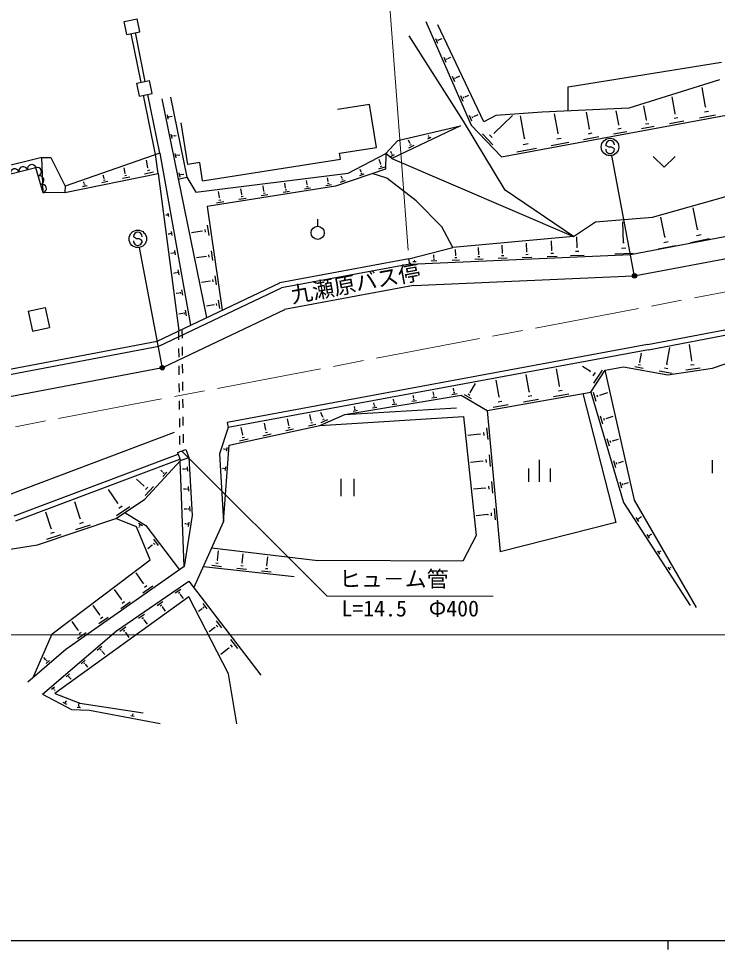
# Model space of a CAD drawing. Units: millimetres, scale not verified. Extents: x 40000 to 680000, y 20000 to 380000.
# Drawn here: x 293784 to 373665, y 204000 to 310473 of the extents above; entities that cross this region are included whole.
import ezdxf
from ezdxf.enums import TextEntityAlignment as Align

# ---------------------------------------------------------------- set-up
doc = ezdxf.new("R2010")
doc.units = ezdxf.units.MM
doc.header["$LTSCALE"] = 1000
doc.header["$PDMODE"] = 32
doc.header["$PDSIZE"] = 500
doc.linetypes.add('CHAIN', pattern=[18.5, 12, -1.5, 3.5, -1.5])
for name, color, linetype, lineweight in [('M-BGD', 7, 'Continuous', 25), ('M-BMK', 2, 'CHAIN', 13), ('M-STR-HTXT', 7, 'Continuous', 13), ('M-STR-STRC', 7, 'Continuous', 25), ('M-TTL-BAND', 7, 'Continuous', 25)]:
    doc.layers.add(name, color=color, linetype=linetype, lineweight=lineweight)
doc.styles.add('ＭＳ ゴシック', font='')
doc.styles.get('ＭＳ ゴシック').set_extended_font_data('MS Gothic')

msp = doc.modelspace()

# ---------------------------------------------------------------- linework, layer by layer
at = {"layer": 'M-BGD'}
for p, q in [((305857, 310137), (307327, 310435)), ((306155, 308667), (305857, 310137)), ((307625, 308965), (307327, 310435)), ((340320, 310152), (345506, 298291)), ((306155, 308667), (307625, 308965)), ((308267, 303275), (307135, 308866)), ((346968, 298677), (341727, 309766)), ((307777, 303176), (306645, 308766)), ((344651, 298732), (338445, 308497)), ((341443, 308208), (341678, 307671)), ((341692, 308077), (341751, 307943)), ((341876, 308097), (341890, 308064)), ((341883, 308080), (342185, 308212)), ((342381, 306063), (342629, 305495)), ((342645, 305925), (342707, 305783)), ((342839, 305946), (342854, 305910)), ((342846, 305928), (343193, 306080)), ((356626, 302659), (374140, 305496)), ((343332, 303887), (343595, 303286)), ((343611, 303741), (343677, 303590)), ((343816, 303763), (343832, 303725)), ((343824, 303744), (344216, 303916)), ((373890, 303477), (363546, 300222)), ((307287, 303077), (308757, 303375)), ((307585, 301607), (307287, 303077)), ((309055, 301904), (308757, 303375)), ((356623, 299913), (356626, 302659)), ((372318, 300394), (371908, 302593)), ((307585, 301607), (309055, 301904)), ((309449, 294918), (308075, 301706)), ((309926, 295084), (308565, 301805)), ((311136, 301497), (313015, 292321)), ((344298, 301678), (344575, 301045)), ((344592, 301524), (344661, 301366)), ((344808, 301548), (344825, 301508)), ((344816, 301528), (345254, 301719)), ((368832, 299617), (368479, 301514)), ((310156, 301297), (315278, 276275)), ((333905, 300666), (330222, 300086)), ((334682, 295725), (333905, 300666)), ((348982, 294650), (380675, 300553)), ((365552, 298885), (365251, 300498)), ((372260, 300383), (372376, 300405)), ((310889, 298963), (310789, 299453)), ((310999, 299177), (310974, 299299)), ((311136, 299253), (311130, 299283)), ((311133, 299268), (311329, 299308)), ((345278, 299437), (345569, 298771)), ((345587, 299275), (345660, 299108)), ((345814, 299300), (345832, 299258)), ((345823, 299279), (346307, 299491)), ((348347, 299394), (346968, 298677)), ((348144, 297365), (350248, 299373)), ((353643, 299780), (348347, 299394)), ((351621, 296800), (351147, 299349)), ((363546, 300222), (353643, 299780)), ((355454, 297375), (355041, 299595)), ((359041, 297883), (358692, 299758)), ((362385, 298355), (362096, 299909)), ((368781, 299607), (368883, 299626)), ((371603, 299117), (373445, 299460)), ((372191, 299799), (372651, 299884)), ((313116, 293798), (312365, 298564)), ((344282, 298212), (336438, 294484)), ((337137, 296542), (344282, 298212)), ((349423, 290843), (344651, 298732)), ((345506, 298291), (348982, 294650)), ((362337, 298347), (362433, 298364)), ((364992, 297886), (366433, 298155)), ((365452, 298419), (365812, 298486)), ((365507, 298877), (365597, 298893)), ((368197, 298483), (369833, 298788)), ((368719, 299088), (369128, 299164)), ((311341, 296759), (311240, 297248)), ((311450, 296972), (311425, 297095)), ((311587, 297048), (311581, 297079)), ((311584, 297064), (311780, 297104)), ((340639, 297047), (340612, 297103)), ((346821, 297276), (347993, 296047)), ((347629, 297167), (347922, 296860)), ((348108, 297404), (348181, 297327)), ((355390, 297364), (355518, 297387)), ((358918, 297307), (359363, 297390)), ((358985, 297872), (359097, 297893)), ((361788, 297289), (363326, 297576)), ((362279, 297858), (362663, 297930)), ((335779, 295036), (337137, 296542)), ((338514, 296211), (338342, 296573)), ((338494, 296201), (338533, 296220)), ((338525, 295984), (338682, 296059)), ((340555, 296717), (340948, 296904)), ((340627, 297041), (340652, 297053)), ((340646, 296905), (340744, 296952)), ((351465, 296069), (352031, 296174)), ((351551, 296787), (351692, 296813)), ((354663, 295962), (356701, 296342)), ((355313, 296716), (355823, 296811)), ((358350, 296649), (360130, 296981)), ((309926, 295084), (299104, 291323)), ((309926, 295084), (313416, 275389)), ((311792, 294554), (311691, 295044)), ((330481, 295064), (334682, 295725)), ((330584, 294410), (330481, 295064)), ((331474, 292802), (335779, 295036)), ((335779, 295036), (335733, 293268)), ((336438, 294484), (335779, 295036)), ((336424, 295063), (336317, 295288)), ((336411, 295057), (336437, 295070)), ((336431, 294912), (336536, 294962)), ((338378, 295683), (339008, 295982)), ((350743, 295232), (353005, 295654)), ((296455, 294601), (274650, 289122)), ((296455, 294601), (297453, 294602)), ((296599, 290555), (296455, 294601)), ((297453, 294602), (299104, 291323)), ((308570, 293407), (308391, 294288)), ((309754, 292749), (309449, 294918)), ((311901, 294768), (311876, 294890)), ((312039, 294844), (312032, 294875)), ((312036, 294859), (312231, 294899)), ((314482, 294013), (313116, 293798)), ((314810, 291926), (314482, 294013)), ((314810, 291926), (330584, 294410)), ((335184, 293807), (334998, 294352)), ((336333, 294711), (336754, 294911)), ((336438, 294484), (357229, 285547)), ((366327, 294718), (367577, 293468)), ((368827, 294718), (367577, 293468)), ((295766, 293396), (275876, 288399)), ((296599, 290555), (295766, 293396)), ((305975, 292766), (305845, 293403)), ((309210, 292894), (308181, 292685)), ((308761, 293124), (308504, 293072)), ((308602, 293413), (308538, 293400)), ((312243, 292350), (312143, 292840)), ((314033, 290615), (331474, 292802)), ((335733, 293268), (330008, 291313)), ((332935, 292928), (332832, 293229)), ((332919, 292922), (332951, 292934)), ((334981, 293275), (335671, 293511)), ((335163, 293800), (335206, 293815)), ((335169, 293571), (335341, 293630)), ((299080, 290583), (309754, 292749)), ((301281, 291607), (301241, 291803)), ((303968, 291830), (303293, 291693)), ((303548, 292167), (303465, 292576)), ((303674, 291981), (303505, 291947)), ((303570, 292171), (303527, 292163)), ((306501, 292344), (305655, 292172)), ((306132, 292534), (305920, 292491)), ((306001, 292771), (305948, 292761)), ((309754, 292749), (312099, 274763)), ((312035, 292120), (313015, 292321)), ((312352, 292564), (312327, 292686)), ((312490, 292640), (312484, 292670)), ((312487, 292655), (312683, 292695)), ((313015, 292321), (314033, 290615)), ((326754, 291479), (326679, 291949)), ((329157, 291836), (329092, 292252)), ((329137, 291833), (329178, 291839)), ((330596, 291778), (331153, 291968)), ((330761, 292207), (330676, 292456)), ((330743, 292201), (330778, 292213)), ((330748, 292016), (330887, 292064)), ((332780, 292524), (333305, 292703)), ((332923, 292748), (333054, 292793)), ((335880, 292223), (334212, 292748)), ((339245, 289630), (335880, 292223)), ((366241, 287745), (380875, 291920)), ((299104, 291323), (299080, 290583)), ((301601, 291350), (301086, 291246)), ((301376, 291465), (301248, 291439)), ((301297, 291610), (301264, 291604)), ((330008, 291313), (315325, 288986)), ((316740, 289993), (316630, 290689)), ((319305, 290373), (319204, 291012)), ((321828, 290748), (321736, 291329)), ((321804, 290744), (321852, 290752)), ((324013, 290616), (324749, 290733)), ((324311, 291116), (324228, 291642)), ((324254, 290881), (324438, 290910)), ((324288, 291113), (324334, 291120)), ((326472, 291006), (327168, 291116)), ((326700, 291256), (326874, 291284)), ((326732, 291476), (326776, 291482)), ((328891, 291389), (329549, 291493)), ((329107, 291626), (329271, 291652)), ((357229, 285547), (349423, 290843)), ((299080, 290583), (296599, 290555)), ((316674, 289717), (316889, 289752)), ((316713, 289988), (316767, 289997)), ((318974, 289817), (319792, 289947)), ((319241, 290112), (319446, 290144)), ((319279, 290369), (319330, 290377)), ((321514, 290220), (322291, 290343)), ((321768, 290499), (321962, 290530)), ((342169, 286651), (339245, 289630)), ((363728, 283502), (396063, 289641)), ((315325, 288986), (317065, 277125)), ((316392, 289408), (317252, 289545)), ((371410, 286350), (370914, 288819)), ((310679, 287986), (310614, 287974)), ((310681, 287973), (310677, 287999)), ((310810, 287957), (310792, 288058)), ((310958, 287827), (310886, 288231)), ((327972, 286721), (327972, 287521)), ((359737, 287223), (366241, 287745)), ((367657, 285500), (367204, 287760)), ((315560, 285663), (315385, 286856)), ((343437, 284279), (342169, 286651)), ((357229, 285547), (359737, 287223)), ((362930, 284820), (362840, 287221)), ((364341, 281074), (396563, 287191)), ((311031, 285834), (310898, 285810)), ((311033, 285819), (311028, 285848)), ((311177, 285801), (311157, 285914)), ((311343, 285655), (311262, 286108)), ((314756, 286155), (313547, 285977)), ((314762, 286117), (314751, 286192)), ((315136, 286058), (315092, 286356)), ((357229, 285547), (343437, 284279)), ((357627, 284304), (357581, 285526)), ((367720, 285513), (367594, 285488)), ((371813, 285752), (371269, 285642)), ((371478, 286363), (371342, 286336)), ((346389, 283502), (346359, 284297)), ((349102, 283649), (349069, 284546)), ((351890, 283800), (351853, 284802)), ((354755, 283954), (354713, 285065)), ((357676, 284306), (357577, 284302)), ((362995, 284823), (362864, 284818)), ((368912, 284490), (366890, 284084)), ((368032, 284945), (367526, 284843)), ((372760, 285263), (370584, 284826)), ((311390, 283633), (311189, 283597)), ((311393, 283617), (311387, 283648)), ((311552, 283597), (311530, 283722)), ((311736, 283435), (311647, 283938)), ((315230, 283262), (314136, 283101)), ((315235, 283227), (315225, 283297)), ((315584, 283172), (315543, 283450)), ((315979, 282803), (315816, 283916)), ((338380, 282979), (343437, 284279)), ((338492, 282389), (363728, 283502)), ((341259, 283131), (341247, 283463)), ((343775, 283360), (343721, 283358)), ((343748, 283359), (343722, 284054)), ((346517, 283224), (346282, 283215)), ((346418, 283503), (346359, 283501)), ((349241, 283348), (348986, 283339)), ((349134, 283650), (349070, 283648)), ((352039, 283476), (351766, 283466)), ((351924, 283801), (351856, 283798)), ((355368, 283273), (354195, 283229)), ((354915, 283608), (354621, 283597)), ((354791, 283956), (354718, 283953)), ((358450, 283388), (356874, 283329)), ((357841, 283839), (357447, 283824)), ((364029, 283598), (361925, 283519)), ((363216, 284199), (362690, 284179)), ((338380, 282979), (323631, 280248)), ((338492, 282389), (323818, 279672)), ((338492, 282389), (338380, 282979)), ((339238, 282667), (338849, 282653)), ((339088, 282778), (338991, 282775)), ((339047, 282894), (339023, 282893)), ((339035, 282893), (339035, 282895)), ((341596, 282756), (340951, 282732)), ((341347, 282940), (341186, 282934)), ((341279, 283131), (341239, 283130)), ((344203, 282854), (343333, 282821)), ((343867, 283102), (343649, 283094)), ((346881, 282954), (345939, 282919)), ((349634, 283057), (348616, 283019)), ((352462, 283164), (351368, 283123)), ((311757, 281382), (311487, 281334)), ((311760, 281365), (311754, 281399)), ((311936, 281342), (311911, 281481)), ((312139, 281164), (312040, 281718)), ((309627, 273587), (323631, 280248)), ((315691, 280449), (314708, 280305)), ((315695, 280417), (315686, 280482)), ((316020, 280366), (315982, 280624)), ((316387, 280023), (316235, 281057)), ((338945, 279931), (364044, 281039)), ((309815, 273012), (323818, 279672)), ((312133, 279080), (311791, 279020)), ((312136, 279061), (312130, 279099)), ((312328, 279037), (312301, 279188)), ((312550, 278842), (312443, 279448)), ((338945, 279931), (324195, 277200)), ((365686, 273186), (398166, 279352)), ((316783, 277320), (316643, 278278)), ((365797, 272596), (398286, 278764)), ((294865, 277008), (296818, 277438)), ((294865, 277008), (295369, 274717)), ((296818, 277438), (297322, 275147)), ((310341, 270606), (324209, 277202)), ((312729, 276680), (312700, 276844)), ((312971, 276468), (312854, 277126)), ((316138, 277715), (315265, 277587)), ((316143, 277685), (316134, 277745)), ((316443, 277637), (316408, 277877)), ((312517, 276727), (312102, 276653)), ((312521, 276706), (312514, 276747)), ((295369, 274717), (297322, 275147)), ((312055, 274742), (312065, 273742)), ((312453, 274931), (312463, 273931)), ((278070, 267596), (309627, 273587)), ((278192, 267009), (309815, 273012)), ((312076, 272742), (312086, 271742)), ((312474, 272931), (312484, 271931)), ((365686, 273186), (317636, 264290)), ((365797, 272596), (317745, 263700)), ((367904, 270944), (368241, 272833)), ((370741, 271376), (370481, 273185)), ((364799, 271170), (364986, 272218)), ((373124, 270473), (378245, 272285)), ((278704, 264561), (310058, 270514)), ((312097, 270742), (312107, 269742)), ((312495, 270931), (312505, 269931)), ((359142, 270109), (358247, 270693)), ((360825, 270264), (362950, 270648)), ((362950, 270648), (368020, 269742)), ((364211, 270676), (365180, 270503)), ((364626, 270902), (364868, 270858)), ((364769, 271176), (364830, 271165)), ((367636, 270528), (368011, 270461)), ((367857, 270952), (367951, 270935)), ((368020, 269742), (373124, 270473)), ((370070, 270288), (371690, 270520)), ((370608, 270861), (371013, 270919)), ((370690, 271369), (370791, 271383)), ((352164, 267824), (351819, 269754)), ((355620, 268448), (355273, 270394)), ((359111, 270063), (359172, 270156)), ((359187, 267756), (360825, 270264)), ((359469, 269628), (359714, 270003)), ((359552, 268772), (360531, 270272)), ((364206, 255393), (360825, 270264)), ((366994, 270179), (368492, 269911)), ((312118, 268742), (312128, 267742)), ((312516, 268931), (312526, 267932)), ((345404, 267712), (346006, 268740)), ((348719, 267202), (348376, 269117)), ((355566, 268438), (355674, 268458)), ((331068, 265171), (344358, 267393)), ((338954, 267082), (338907, 267364)), ((341241, 267477), (341189, 267786)), ((341198, 267294), (341341, 267318)), ((341223, 267474), (341259, 267480)), ((343311, 267472), (343901, 267570)), ((343547, 267875), (343491, 268212)), ((343503, 267685), (343650, 267710)), ((343529, 267872), (343566, 267878)), ((344358, 267393), (347350, 265641)), ((344726, 267468), (345522, 267001)), ((345164, 267532), (345364, 267415)), ((345379, 267727), (345429, 267698)), ((347350, 265641), (359187, 267756)), ((352041, 267267), (352472, 267345)), ((352110, 267814), (352218, 267834)), ((354938, 267251), (356675, 267561)), ((355496, 267888), (355930, 267966)), ((358267, 267591), (362061, 252830)), ((359187, 267756), (362932, 255133)), ((359452, 267741), (359758, 266710)), ((359877, 267447), (359953, 267189)), ((360215, 267442), (360234, 267377)), ((360224, 267409), (361155, 267686)), ((312139, 266742), (312150, 265742)), ((312537, 266932), (312548, 265932)), ((334441, 266303), (334403, 266530)), ((334425, 266301), (334457, 266306)), ((336476, 266329), (337006, 266417)), ((336688, 266691), (336646, 266945)), ((336648, 266521), (336781, 266543)), ((336671, 266688), (336705, 266694)), ((338735, 266706), (339285, 266798)), ((338913, 266906), (339051, 266929)), ((338937, 267079), (338972, 267085)), ((341013, 267087), (341583, 267183)), ((348045, 266019), (349760, 266326)), ((348596, 266649), (349025, 266725)), ((348665, 267192), (348772, 267211)), ((351486, 266634), (353212, 266942)), ((327238, 264500), (327090, 265176)), ((328226, 263932), (331068, 265171)), ((328569, 264897), (328343, 265415)), ((331068, 265171), (343831, 265957)), ((332017, 265583), (332509, 265665)), ((332177, 265761), (332300, 265782)), ((332214, 265919), (332180, 266118)), ((332198, 265917), (332229, 265922)), ((334237, 265954), (334748, 266040)), ((334403, 266140), (334531, 266161)), ((347350, 265641), (348845, 249487)), ((312160, 264742), (312171, 263742)), ((312558, 264932), (312569, 263932)), ((317636, 264290), (317745, 263700)), ((322056, 263420), (321883, 264212)), ((324668, 263965), (324507, 264698)), ((326927, 263904), (327769, 264088)), ((327188, 264225), (327398, 264271)), ((327211, 264495), (327264, 264506)), ((328226, 263932), (344659, 264945)), ((328388, 264275), (329148, 264607)), ((328545, 264887), (328593, 264907)), ((328574, 264627), (328764, 264710)), ((344659, 264945), (346091, 251343)), ((360251, 265049), (360531, 264105)), ((360639, 264779), (360709, 264543)), ((360949, 264775), (360966, 264716)), ((360958, 264745), (361769, 264986)), ((292608, 256004), (311605, 263173)), ((317745, 263700), (316754, 260673)), ((317863, 261667), (328226, 263932)), ((319402, 262867), (319216, 263718)), ((322001, 263118), (322232, 263168)), ((322027, 263414), (322085, 263427)), ((324342, 263339), (325225, 263532)), ((324615, 263676), (324836, 263724)), ((324640, 263959), (324695, 263971)), ((346921, 263130), (346952, 262791)), ((347281, 263677), (347406, 262320)), ((312181, 262742), (312192, 261743)), ((312579, 262932), (312590, 261932)), ((319045, 262181), (320013, 262392)), ((319345, 262551), (319587, 262604)), ((319372, 262861), (319432, 262874)), ((321715, 262764), (322640, 262967)), ((346529, 262923), (345137, 262794)), ((346525, 262966), (346533, 262881)), ((361024, 262443), (361279, 261584)), ((361378, 262197), (361441, 261982)), ((361659, 262193), (361675, 262139)), ((361667, 262166), (362363, 262373)), ((311949, 260845), (312884, 261198)), ((312884, 261198), (313237, 260262)), ((317325, 261206), (317188, 261216)), ((317200, 252906), (317863, 261667)), ((317326, 261219), (317324, 261193)), ((317454, 261249), (317447, 261144)), ((317592, 261396), (317560, 260978)), ((293288, 253589), (312019, 260658)), ((293451, 253009), (312231, 260096)), ((308184, 255481), (312302, 259909)), ((311949, 260845), (312302, 259909)), ((312725, 247792), (312237, 259840)), ((312302, 259909), (313237, 260262)), ((313237, 260262), (313616, 253650)), ((316754, 260673), (317200, 252906)), ((346827, 259839), (345461, 259713)), ((346823, 259881), (346831, 259797)), ((347212, 260044), (347243, 259709)), ((347567, 260582), (347691, 259245)), ((353347, 257499), (353347, 259999)), ((361773, 259920), (362003, 259142)), ((362355, 259669), (362938, 259843)), ((373089, 258472), (373089, 259972)), ((310221, 258624), (310031, 258801)), ((312752, 258938), (312525, 258925)), ((312751, 258954), (312753, 258922)), ((312903, 259011), (312911, 258882)), ((313047, 259213), (313077, 258697)), ((317158, 259017), (317098, 259021)), ((317159, 259030), (317157, 259003)), ((317288, 259060), (317280, 258955)), ((317426, 259207), (317394, 258788)), ((352097, 257499), (352097, 258999)), ((354597, 257499), (354597, 258999)), ((362093, 259697), (362150, 259503)), ((362347, 259694), (362362, 259645)), ((308104, 257023), (307271, 257798)), ((310207, 258609), (310236, 258639)), ((310287, 258110), (310739, 258596)), ((310311, 258428), (310424, 258549)), ((330616, 257831), (330616, 255831)), ((332116, 257831), (332116, 255831)), ((305118, 255063), (304075, 256614)), ((308074, 256990), (308135, 257056)), ((308246, 255915), (309220, 256962)), ((308297, 256600), (308540, 256862)), ((312871, 256662), (312617, 256648)), ((312870, 256679), (312872, 256646)), ((313028, 256738), (313035, 256605)), ((313177, 256948), (313207, 256413)), ((347122, 256774), (345783, 256651)), ((347118, 256816), (347126, 256733)), ((347502, 256976), (347533, 256646)), ((347852, 257507), (347974, 256189)), ((362497, 257477), (362704, 256779)), ((362784, 257278), (362836, 257103)), ((363013, 257274), (363026, 257231)), ((363020, 257253), (363495, 257394)), ((300830, 253301), (300197, 255196)), ((304914, 253284), (308184, 255481)), ((304969, 253621), (306509, 254657)), ((305070, 255031), (305166, 255096)), ((305236, 254472), (305621, 254731)), ((313307, 254664), (313339, 254110)), ((362932, 255133), (370547, 243334)), ((371274, 243126), (364206, 255393)), ((297513, 252163), (296900, 253997)), ((305931, 253967), (308330, 252501)), ((312991, 254368), (312710, 254352)), ((313616, 253650), (312725, 247792)), ((312990, 254385), (312992, 254350)), ((313153, 254447), (313161, 254308)), ((347416, 253729), (346104, 253607)), ((347412, 253770), (347420, 253688)), ((347790, 253927), (347820, 253603)), ((348135, 254450), (348255, 253152)), ((364344, 253406), (364649, 252934)), ((364780, 253353), (365008, 253500)), ((295937, 250282), (304914, 253284)), ((300328, 252014), (302005, 252575)), ((300778, 253283), (300883, 253318)), ((300789, 252727), (301208, 252868)), ((307264, 252355), (304914, 253284)), ((308814, 248578), (307264, 252355)), ((307935, 252449), (307481, 252726)), ((307682, 252416), (307568, 252486)), ((308330, 252501), (312189, 247417)), ((312914, 252673), (312772, 252694)), ((312917, 252688), (312912, 252657)), ((313070, 252711), (313052, 252589)), ((313244, 252872), (313170, 252384)), ((313823, 245348), (317200, 252906)), ((362061, 252830), (348845, 249487)), ((364600, 253320), (364676, 253202)), ((364770, 253367), (364789, 253338)), ((297024, 250909), (298658, 251456)), ((297462, 252146), (297564, 252180)), ((297473, 251604), (297881, 251741)), ((307542, 252315), (307516, 252273)), ((307556, 252306), (307528, 252324)), ((346091, 251343), (344549, 248424)), ((365594, 251470), (365867, 251047)), ((365823, 251393), (365891, 251287)), ((365976, 251435), (365993, 251409)), ((365984, 251422), (366146, 251526)), ((274820, 246852), (295937, 250282)), ((309066, 250225), (308558, 249839)), ((309083, 250203), (309049, 250248)), ((309349, 250299), (309213, 250478)), ((309767, 250193), (309224, 250909)), ((315869, 249926), (327972, 248498)), ((316507, 248538), (316623, 249586)), ((319344, 248218), (319458, 249251)), ((366812, 249582), (367055, 249206)), ((367016, 249513), (367076, 249420)), ((367151, 249551), (367166, 249527)), ((367159, 249539), (367255, 249601)), ((297628, 240104), (308814, 248578)), ((316332, 248222), (316608, 248191)), ((316472, 248542), (316541, 248535)), ((319310, 248222), (319378, 248214)), ((322171, 247899), (322284, 248917)), ((344549, 248424), (327972, 248498)), ((312725, 247792), (299178, 238312)), ((308078, 245863), (307235, 247068)), ((314915, 247792), (325289, 246642)), ((315880, 247936), (316986, 247814)), ((318723, 247621), (319819, 247500)), ((319171, 247904), (319445, 247874)), ((321556, 247307), (322642, 247187)), ((322000, 247588), (322271, 247558)), ((322137, 247902), (322205, 247895)), ((368001, 247740), (368213, 247411)), ((368179, 247681), (368232, 247598)), ((368298, 247714), (368311, 247693)), ((368304, 247703), (368337, 247724)), ((304963, 240454), (313224, 246128)), ((313224, 246128), (321485, 235370)), ((305540, 244044), (304744, 245181)), ((307987, 244782), (309125, 245578)), ((308043, 245838), (308114, 245888)), ((308175, 245422), (308459, 245621)), ((311693, 244773), (312319, 245203)), ((313224, 244312), (297928, 233282)), ((305506, 244020), (305574, 244068)), ((312057, 244746), (312214, 244854)), ((312245, 244599), (312284, 244626)), ((312264, 244612), (312578, 244155)), ((317763, 235507), (313224, 244312)), ((303049, 242259), (302300, 243330)), ((305452, 243008), (306543, 243771)), ((305632, 243621), (305905, 243812)), ((309604, 243338), (310254, 243785)), ((309982, 243311), (310144, 243422)), ((310177, 243158), (310217, 243185)), ((310197, 243171), (310534, 242681)), ((314757, 242963), (314355, 242655)), ((314771, 242944), (314742, 242982)), ((314998, 243028), (314881, 243180)), ((315357, 242939), (314888, 243549)), ((302965, 241268), (304009, 241998)), ((303016, 242236), (303082, 242282)), ((303138, 241855), (303398, 242037)), ((307491, 241887), (308165, 242350)), ((307883, 241858), (308051, 241974)), ((308085, 241699), (308127, 241728)), ((308106, 241714), (308466, 241190)), ((300605, 240507), (299901, 241513)), ((305354, 240419), (306052, 240899)), ((316221, 240815), (315563, 240310)), ((316240, 240790), (316202, 240840)), ((316540, 240900), (316385, 241101)), ((317013, 240783), (316395, 241588)), ((295430, 235106), (297628, 240104)), ((296520, 233192), (304963, 240454)), ((300525, 239560), (301522, 240258)), ((300574, 240486), (300636, 240529)), ((300689, 240121), (300939, 240295)), ((305760, 240389), (305934, 240509)), ((305969, 240225), (306013, 240255)), ((305991, 240240), (306374, 239681)), ((302747, 238218), (303293, 238687)), ((318226, 238570), (318031, 238825)), ((318825, 238423), (318043, 239441)), ((299178, 238312), (294820, 234584)), ((303092, 238230), (303229, 238348)), ((303284, 238111), (303318, 238140)), ((303301, 238125), (303652, 237718)), ((317823, 238463), (316886, 237743)), ((317848, 238431), (317799, 238495)), ((296909, 237113), (296678, 237384)), ((296897, 237102), (296922, 237124)), ((296915, 236705), (297311, 237045)), ((296962, 236952), (297061, 237036)), ((300942, 236666), (301410, 237068)), ((301239, 236676), (301356, 236777)), ((301403, 236574), (301433, 236599)), ((301418, 236586), (301673, 236290)), ((299214, 235179), (299607, 235517)), ((318716, 229788), (317763, 235507)), ((299463, 235187), (299561, 235272)), ((299601, 235101), (299626, 235122)), ((299614, 235112), (299776, 234923)), ((296520, 233192), (299834, 231422)), ((297557, 233754), (297880, 234031)), ((297762, 233761), (297842, 233831)), ((297875, 233690), (297895, 233708)), ((297885, 233699), (297960, 233613)), ((297928, 233282), (300787, 232148)), ((299279, 232001), (298861, 232224)), ((299189, 232210), (299085, 232266)), ((299217, 232356), (299191, 232370)), ((299204, 232363), (299268, 232483)), ((300682, 231874), (300690, 232245)), ((300787, 232148), (308004, 231058)), ((299834, 231422), (301876, 231376)), ((300861, 231649), (300493, 231657)), ((300725, 231762), (300633, 231764)), ((300693, 231873), (300670, 231874)), ((301876, 231376), (309956, 229833)), ((307009, 230650), (306615, 230725)), ((306884, 230797), (306786, 230815)), ((306870, 230922), (306845, 230927)), ((306857, 230924), (306868, 230977))]:
    msp.add_line(p, q, dxfattribs=at)
msp.add_circle((327972, 285971), 750, dxfattribs=at)
for centre, start, end in [((293341, 292787), 14.10263, 194.10263), ((294311, 293031), 14.10263, 194.10263), ((295281, 293275), 14.10263, 194.10263), ((295896, 292954), 286.33604, 106.33604), ((296177, 291994), 286.33604, 106.33604), ((296458, 291035), 286.33604, 106.33604)]:
    msp.add_arc(centre, 500, start, end, dxfattribs=at)
at = {"layer": 'M-BMK'}
msp.add_line((280157, 261275), (376928, 279646), dxfattribs=at)
at = {"layer": 'M-STR-HTXT'}
for p, q in [((338306, 283976), (335385, 323074)), ((329050, 244414), (312401, 261016)), ((329050, 244414), (348050, 244414)), ((89481, 240000), (483909, 240000))]:
    msp.add_line(p, q, dxfattribs=at)
at = {"layer": 'M-STR-STRC'}
for p, q in [((361001, 295923), (360901, 296041)), ((361246, 295784), (361001, 295923)), ((361547, 295781), (361246, 295784)), ((361792, 295669), (361547, 295781)), ((361898, 295533), (361792, 295669)), ((364166, 281193), (361583, 294800)), ((307013, 285419), (306913, 285537)), ((307258, 285280), (307013, 285419)), ((307558, 285277), (307258, 285280)), ((307803, 285166), (307558, 285277)), ((310178, 270689), (307594, 284296)), ((307909, 285029), (307803, 285166))]:
    msp.add_line(p, q, dxfattribs=at)
for centre, radius in [((361396, 295782), 1000), ((307408, 285279), 1000), ((364194, 281046), 150), ((364194, 281046), 120), ((364194, 281046), 90), ((364194, 281046), 60), ((364194, 281046), 30), ((310206, 270542), 150), ((310206, 270542), 120), ((310206, 270542), 90), ((310206, 270542), 60), ((310206, 270542), 30)]:
    msp.add_circle(centre, radius, dxfattribs=at)
for centre, start, end in [((361401, 296037), 359.55488, 179.55488), ((361398, 295537), 179.55488, 359.55488), ((307413, 285533), 359.55488, 179.55488), ((307409, 285033), 179.55488, 359.55488)]:
    msp.add_arc(centre, 500, start, end, dxfattribs=at)
for p in [(364194, 281046), (310206, 270542)]:
    msp.add_point(p, dxfattribs=at)
at = {"layer": 'M-TTL-BAND'}
for p, q in [((40000, 205000), (579000, 205000)), ((368000, 205000), (368000, 204000))]:
    msp.add_line(p, q, dxfattribs=at)

# ---------------------------------------------------------------- texts
at = {"layer": 'M-BGD', "style": 'ＭＳ ゴシック'}
msp.add_text('九瀬原バス停', height=1833, rotation=10.489, dxfattribs=at).set_placement((332553, 278747), align=Align.BOTTOM_CENTER)
at = {"layer": 'M-STR-HTXT', "style": 'ＭＳ ゴシック'}
msp.add_text('ヒュ－ム管', height=1833, dxfattribs=at).set_placement((330425, 244914), align=Align.BOTTOM_LEFT)
msp.add_text('L=14.5\u3000Φ400', height=1833, dxfattribs=at).set_placement((338550, 243914), align=Align.TOP_CENTER)

doc.saveas('drawing.dxf')
